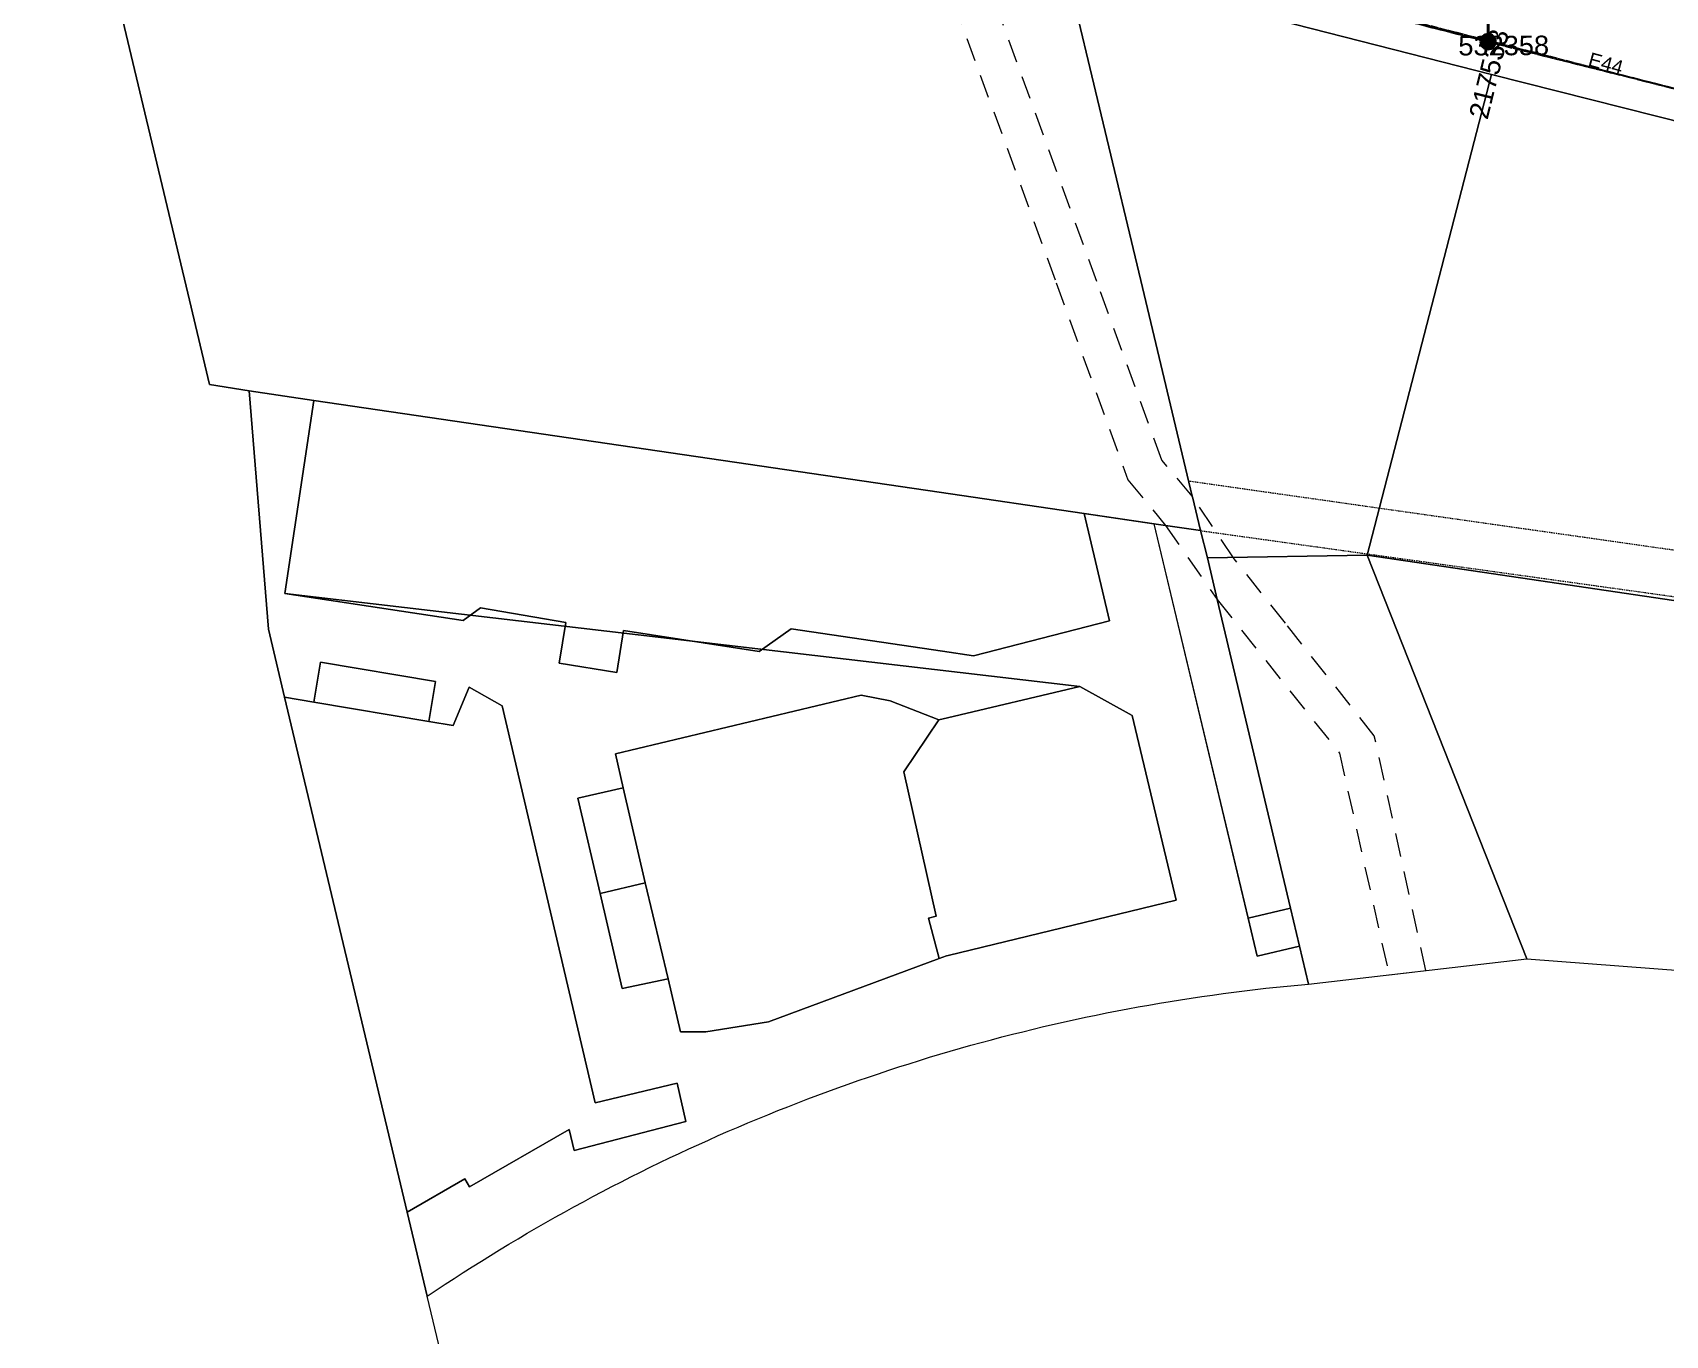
# Model space of a CAD drawing. Header units: metres. Extents: x 305195 to 306755, y 6261447 to 6263623.
# Drawn here: x 306088.4 to 306298, y 6261903 to 6262070.3 of the extents above; entities that cross this region are included whole.
import ezdxf
from ezdxf.enums import TextEntityAlignment as Align

# ---------------------------------------------------------------- set-up
doc = ezdxf.new("R2010")
doc.units = ezdxf.units.M
for name, pattern in [('Cable Exist OH', [1, 1, 0]), ('Dash', [5, 3, -2]), ('HIDDEN', [0.375, 0.25, -0.125]), ('HIDDEN2', [0.1875, 0.125, -0.0625])]:
    doc.linetypes.add(name, pattern=pattern)
doc.layers.get('0').update_dxf_attribs({"color": 6})
for name, color, linetype, lineweight in [('Cadastre Buildings_SP_EXT', 9, 'Continuous', 5), ('Cadastre Easements_SP_EXT', 9, 'Continuous', 5), ('Cadastre Land Parcels_SP_EXT', 9, 'Continuous', 5), ('Cadastre Other Property_SP_EXT', 9, 'HIDDEN', 5), ('Cadastre Roads_SP_EXT', 9, 'Continuous', 5)]:
    doc.layers.add(name, color=color, linetype=linetype, lineweight=lineweight)
for name, color, linetype in [('Equip_SP_SL_EXT', 7, 'Continuous'), ('Mains_HV_EXT', 7, 'Continuous'), ('Mains_LV_EXT', 7, 'Continuous'), ('Mains_SL_EXT', 7, 'Continuous'), ('SupportsOH_SP_TR_HV_LV_SL_EXT', 7, 'Continuous')]:
    doc.layers.add(name, color=color, linetype=linetype)
doc.styles.add('iecARIAL', font='arial.ttf', dxfattribs={"height": 2})
doc.styles.add('POLE_LABEL', font='arial.ttf')
doc.styles.get("Standard").update_dxf_attribs({"font": 'arial.ttf'})

# ---------------------------------------------------------------- blocks, each defined once
blk = doc.blocks.new('SL_LANTERN_EXT')
at = {"lineweight": 40}
for p, q in [((0, 1.97), (0, 6.47)), ((-2.25, 4.22), (2.25, 4.22)), ((-1.46, 5.68), (-1.06, 5.28)), ((1.46, 5.68), (1.06, 5.28)), ((-1.46, 2.76), (-1.06, 3.16)), ((0, 0), (0, 2.72)), ((1.46, 2.76), (1.06, 3.16))]:
    blk.add_line(p, q, dxfattribs=at)
blk.add_circle((0, 4.22), 1.5, dxfattribs=at)
at = {"style": 'iecARIAL', "flags": 8}
blk.add_attdef('ASSET_NUM', (1.5, 1.5), '', height=2.5, dxfattribs=at)
for tag, p, height, flags in [('OPERATING_VOLTAGE', (0.98, -1.65), 0.2, 9), ('ORIENTATION', (0.98, -1.85), 0.2, 9), ('OWNED_BY', (0.98, -2.05), 0.2, 9), ('STATE', (0.98, -2.25), 0.2, 9), ('CONSTRUCTED_VOLTAGE', (0.98, -0.65), 0.2, 9), ('CONTROL_TYPE', (0.98, -0.85), 0.2, 9), ('LANTERN_PURPOSE', (0.98, -1.05), 0.2, 9), ('LANTERN_TYPE', (0.98, -1.25), 0.2, 9), ('NO_PHASES', (0.98, -1.45), 0.2, 9), ('LNUMBER', (2.18, -3.25), 2.5, 8), ('USAGE', (0.98, -2.45), 0.2, 9), ('CEXIST', (0.98, -2.65), 0.2, 9), ('CNEW', (0.98, -2.85), 0.2, 9), ('CNUMBER', (0.98, -3.05), 0.2, 9), ('CREMOVE', (0.98, -3.25), 0.2, 9), ('CREPLACE', (0.98, -3.45), 0.2, 9), ('LKINGHEIGHT', (0.98, -3.65), 0.2, 9), ('LBRACKET', (0.98, -3.85), 0.2, 9), ('LBRACKETVOCAB', (0.98, -4.05), 0.2, 9), ('LCATEGORY', (0.98, -4.25), 0.2, 9), ('LCHARGE1', (0.98, -4.45), 0.2, 9), ('LCHARGE1PERCENT', (0.98, -4.65), 0.2, 9), ('LCHARGE2', (0.98, -4.85), 0.2, 9), ('LCHARGE2PERCENT', (0.98, -5.05), 0.2, 9), ('LCHARGE3', (0.98, -5.25), 0.2, 9), ('LCHARGE3PERCENT', (0.98, -5.45), 0.2, 9), ('LEXIST', (0.98, -5.65), 0.2, 9), ('LLAMP', (0.98, -5.85), 0.2, 9), ('LLAMPVOCAB', (0.98, -6.05), 0.2, 9), ('LMAST', (0.98, -6.25), 0.2, 9), ('LMASTVOCAB', (0.98, -6.45), 0.2, 9), ('LNEW', (0.98, -6.65), 0.2, 9), ('LANTNUMBER', (0.98, -6.85), 0.2, 9), ('LOUTREACH', (0.98, -7.25), 0.2, 9), ('LOUTREACHVOCAB', (0.98, -7.45), 0.2, 9), ('LRATECODE', (0.98, -7.65), 0.2, 9), ('LREMOVE', (0.98, -7.85), 0.2, 9), ('LREPLACE', (0.98, -8.05), 0.2, 9), ('LTYPE', (0.98, -8.25), 0.2, 9), ('LTYPEVOCAB', (0.98, -8.45), 0.2, 9), ('STREETNAME', (0.98, -9.25), 0.2, 9), ('SUBURB', (0.98, -9.45), 0.2, 1), ('LEGEND', (0.98, -8.65), 0.2, 9), ('LOCATION', (0.98, -8.85), 0.2, 9), ('NOTES', (0.98, -9.05), 0.2, 9)]:
    blk.add_attdef(tag, p, '', height=height, dxfattribs=dict(flags=flags))
blk = doc.blocks.new('POLE_EXT')
blk.add_hatch(color=256).paths.add_polyline_path([(-1, 0, 1), (1, 0, 1)])
blk.add_lwpolyline([(-1, 0, 1), (1, 0, 1)], format="xyb", close=True)
for tag, height, flags, p in [('pNumber', 2.5, 8, (-17.84, 2.07)), ('OWNED_BY', 0.2, 9, (1.35, -0.4)), ('SPECIAL_USE', 0.2, 9, (1.35, -0.8)), ('STATE', 0.2, 9, (1.35, -1)), ('cLV', 0.2, 9, (1.35, -1.4)), ('hDepth', 0.2, 9, (1.35, -1.6)), ('hDia', 0.2, 9, (1.35, -1.8)), ('cHV', 0.2, 9, (1.35, -2)), ('PARENT', 0.2, 9, (1.35, -0.6)), ('USAGE', 0.2, 9, (1.35, -1.2)), ('cLinedev', 0.2, 9, (1.35, -3.4)), ('pExisting', 0.2, 9, (1.35, -3.8)), ('LBRACKET', 0.2, 9, (1.35, -2.2)), ('LExisting', 0.2, 9, (1.35, -2.4)), ('LANTNUMBER', 0.2, 9, (1.35, -2.6)), ('LOther', 0.2, 9, (1.35, -2.8)), ('LRemove', 0.2, 9, (1.35, -3)), ('LEGEND', 0.2, 9, (1.35, -3.2)), ('LOCATION', 0.2, 9, (1.35, -3.6)), ('PFNUMBER', 0.2, 9, (1.35, -4)), ('NEWPFNUMBER', 0.2, 9, (1.35, -4.2)), ('pFooting', 0.2, 9, (1.35, -4.4)), ('pNew', 0.2, 9, (1.35, -4.6)), ('pRelocate', 0.2, 9, (1.35, -5)), ('pRemove', 0.2, 9, (1.35, -5.2)), ('pReplace', 0.2, 9, (1.35, -5.4)), ('pStay', 0.2, 9, (1.35, -5.6)), ('pType', 0.2, 9, (1.35, -5.8)), ('cspan', 0.2, 9, (1.35, -6)), ('STREETNAME', 0.2, 9, (1.35, -6.2)), ('SUBURB', 0.2, 9, (1.35, -6.4)), ('OPERATED_BY', 0.2, 9, (1.36, -7.01)), ('NOTES', 0.2, 9, (1.35, -6.6)), ('MAINTAINED_BY', 0.2, 9, (1.36, -6.81))]:
    blk.add_attdef(tag, text='', height=height, dxfattribs=dict(flags=flags)).set_placement(p, align=Align.MIDDLE_LEFT)
at = {"style": 'POLE_LABEL'}
for tag, height, flags, p in [('ASSET_NUM', 2.5, 8, (2, 2)), ('STRUCTURE_PLANT_NUMBER', 0.2, 9, (1.35, 0.03)), ('STREET_CODE', 0.2, 9, (1.35, -0.2))]:
    blk.add_attdef(tag, text='', height=height, dxfattribs=dict(at, flags=flags)).set_placement(p, align=Align.MIDDLE_LEFT)
at = {"flags": 1}
blk.add_attdef('Z', (1.35, -7.33), '', height=0.2, dxfattribs=at)

msp = doc.modelspace()

# ---------------------------------------------------------------- linework, layer by layer
at = {"layer": 'Cadastre Buildings_SP_EXT', "linetype": 'Continuous'}
for points in [[(306223.41, 6262008.51), (306204.79, 6262011.24), (306124.48, 6262023.03), (306120.76, 6261998.24), (306143.67, 6261994.74), (306145.9, 6261996.39), (306156.84, 6261994.51), (306156.01, 6261989.27), (306163.42, 6261988.08), (306164.25, 6261993.47), (306181.66, 6261990.78), (306185.78, 6261993.71), (306205.21, 6261990.83), (306209.18, 6261990.24), (306226.68, 6261994.73), (306223.41, 6262008.51)], [(306249.89, 6261957.8), (306240.49, 6261997.45), (306239.23, 6262002.79), (306238.36, 6262006.31), (306233.87, 6262006.97), (306232.37, 6262007.19), (306244.46, 6261956.51), (306249.89, 6261957.8)], [(306310.62, 6261995.64), (306310.14, 6261995.72), (306259.76, 6262003.16), (306280.24, 6261951.32), (306304.45, 6261949.45), (306310.62, 6261995.64)], [(306140.13, 6261986.92), (306125.33, 6261989.41), (306124.47, 6261984.28), (306139.27, 6261981.79), (306140.13, 6261986.92)], [(306148.67, 6261983.81), (306144.42, 6261986.19), (306142.37, 6261981.27), (306139.27, 6261981.79), (306124.47, 6261984.28), (306120.72, 6261984.91), (306136.49, 6261918.76), (306143.9, 6261923.06), (306144.5, 6261922.02), (306157.28, 6261929.4), (306157.94, 6261926.69), (306172.26, 6261930.43), (306171.13, 6261935.34), (306160.63, 6261932.82), (306148.67, 6261983.81)], [(306205.94, 6261951.75), (306235.21, 6261958.83), (306229.57, 6261982.56), (306222.84, 6261986.27), (306205.86, 6261982.25), (306204.73, 6261981.99), (306200.26, 6261975.32), (306204.4, 6261956.8), (306203.43, 6261956.55), (306204.81, 6261951.36), (306205.75, 6261951.71), (306205.94, 6261951.75)], [(306204.73, 6261981.99), (306198.5, 6261984.44), (306194.78, 6261985.18), (306163.21, 6261977.62), (306164.22, 6261973.29), (306167.05, 6261961.07), (306169.97, 6261948.73), (306171.56, 6261941.95), (306174.83, 6261941.93), (306182.88, 6261943.2), (306204.81, 6261951.36), (306203.43, 6261956.55), (306204.4, 6261956.8), (306200.26, 6261975.32), (306204.73, 6261981.99)], [(306167.05, 6261961.07), (306164.22, 6261973.29), (306158.38, 6261971.94), (306161.24, 6261959.71), (306167.05, 6261961.07)], [(306169.97, 6261948.73), (306167.05, 6261961.07), (306161.24, 6261959.71), (306164.09, 6261947.49), (306169.97, 6261948.73)]]:
    msp.add_lwpolyline(points, close=True, dxfattribs=at)
at = {"layer": 'Cadastre Easements_SP_EXT', "linetype": 'Dash'}
msp.add_lwpolyline([(306206.04, 6262085.64), (306206.65, 6262074.2), (306219.81, 6262038.12), (306229.04, 6262012.81), (306233.87, 6262006.97), (306240.49, 6261997.45), (306256.2, 6261977.72), (306262.56, 6261949.27), (306267.29, 6261949.82), (306260.67, 6261979.95), (306249.26, 6261994.42), (306242.69, 6262002.68), (306237.32, 6262010.64), (306237.26, 6262010.72), (306233.39, 6262015.36), (306225.05, 6262038.29), (306211.62, 6262075.17), (306211.17, 6262083.33), (306206.04, 6262085.64)], close=True, dxfattribs=at)
at = {"layer": 'Cadastre Land Parcels_SP_EXT', "linetype": 'Continuous'}
msp.add_lwpolyline([(306146.57, 6261876.56), (306139.06, 6261907.98), (306136.49, 6261918.76), (306120.72, 6261984.91), (306118.65, 6261993.64), (306116.17, 6262024.25), (306111.11, 6262025.07), (306108.53, 6262035.88), (306088.5, 6262120), (306080.22, 6262154.73)], dxfattribs=at)
for points in [[(306237.32, 6262010.64), (306237.3, 6262010.75), (306230.69, 6262038.41), (306221.03, 6262078.9), (306211.17, 6262083.33), (306206.04, 6262085.64), (306203.49, 6262086.78), (306115.38, 6262126.38), (306098.91, 6262122.47), (306088.5, 6262120), (306108.53, 6262035.88), (306111.11, 6262025.07), (306116.17, 6262024.25), (306124.48, 6262023.03), (306204.79, 6262011.24), (306223.41, 6262008.51), (306232.37, 6262007.19), (306233.87, 6262006.97), (306238.36, 6262006.31), (306237.32, 6262010.64)], [(306269, 6262038.89), (306275.72, 6262064.87), (306221.03, 6262078.9), (306230.69, 6262038.41), (306237.3, 6262010.75), (306237.32, 6262010.64), (306238.35, 6262006.31), (306239.23, 6262002.79), (306259.76, 6262003.16), (306269, 6262038.89)], [(306368.96, 6262041.33), (306275.72, 6262064.87), (306269, 6262038.89), (306259.76, 6262003.16), (306310.14, 6261995.71), (306310.62, 6261995.64), (306310.93, 6261995.6), (306361.06, 6261988.19), (306368.94, 6262041.16), (306368.96, 6262041.33)], [(306120.76, 6261998.24), (306124.48, 6262023.03), (306116.17, 6262024.25), (306118.65, 6261993.64), (306120.72, 6261984.91), (306124.47, 6261984.28), (306125.33, 6261989.41), (306140.13, 6261986.92), (306139.27, 6261981.79), (306142.38, 6261981.27), (306144.42, 6261986.19), (306148.67, 6261983.81), (306160.63, 6261932.82), (306171.13, 6261935.34), (306172.26, 6261930.43), (306157.93, 6261926.69), (306157.28, 6261929.4), (306144.5, 6261922.02), (306143.9, 6261923.06), (306136.49, 6261918.76), (306139.06, 6261907.98), (306140.21, 6261908.75), (306141.36, 6261909.51), (306142.51, 6261910.26), (306143.67, 6261911.01), (306144.83, 6261911.75), (306146, 6261912.49), (306147.17, 6261913.21), (306148.34, 6261913.93), (306149.52, 6261914.65), (306150.71, 6261915.36), (306151.89, 6261916.06), (306153.09, 6261916.75), (306154.28, 6261917.44), (306155.48, 6261918.12), (306156.68, 6261918.79), (306157.89, 6261919.46), (306159.1, 6261920.12), (306160.32, 6261920.77), (306161.54, 6261921.41), (306162.76, 6261922.05), (306163.98, 6261922.68), (306165.21, 6261923.31), (306166.45, 6261923.93), (306167.68, 6261924.54), (306168.92, 6261925.14), (306170.17, 6261925.73), (306171.41, 6261926.32), (306172.66, 6261926.9), (306173.92, 6261927.48), (306175.18, 6261928.04), (306176.43, 6261928.6), (306177.7, 6261929.16), (306178.96, 6261929.7), (306180.23, 6261930.24), (306181.51, 6261930.77), (306182.78, 6261931.29), (306184.06, 6261931.81), (306185.34, 6261932.32), (306186.63, 6261932.82), (306187.91, 6261933.31), (306189.2, 6261933.8), (306190.5, 6261934.28), (306191.79, 6261934.75), (306193.09, 6261935.22), (306194.39, 6261935.67), (306195.7, 6261936.12), (306197, 6261936.56), (306198.31, 6261937), (306199.62, 6261937.42), (306200.94, 6261937.84), (306202.25, 6261938.25), (306203.57, 6261938.66), (306204.89, 6261939.06), (306206.21, 6261939.44), (306207.54, 6261939.83), (306208.87, 6261940.2), (306210.2, 6261940.57), (306211.53, 6261940.92), (306212.86, 6261941.27), (306214.2, 6261941.62), (306215.53, 6261941.95), (306216.87, 6261942.28), (306218.21, 6261942.6), (306219.56, 6261942.91), (306220.9, 6261943.22), (306222.25, 6261943.51), (306223.6, 6261943.8), (306224.95, 6261944.08), (306226.3, 6261944.36), (306227.65, 6261944.62), (306229.01, 6261944.88), (306230.36, 6261945.13), (306231.72, 6261945.37), (306233.08, 6261945.61), (306234.44, 6261945.84), (306235.8, 6261946.05), (306237.16, 6261946.27), (306238.53, 6261946.47), (306239.89, 6261946.66), (306241.26, 6261946.85), (306242.62, 6261947.03), (306243.99, 6261947.2), (306245.36, 6261947.37), (306246.73, 6261947.52), (306248.1, 6261947.67), (306249.47, 6261947.81), (306250.85, 6261947.94), (306252.22, 6261948.07), (306251.06, 6261952.93), (306245.62, 6261951.64), (306244.46, 6261956.51), (306232.38, 6262007.19), (306223.41, 6262008.51), (306226.68, 6261994.73), (306209.18, 6261990.24), (306205.21, 6261990.83), (306185.78, 6261993.71), (306181.66, 6261990.78), (306164.24, 6261993.47), (306163.42, 6261988.08), (306156.01, 6261989.27), (306156.84, 6261994.51), (306145.89, 6261996.39), (306143.67, 6261994.74), (306120.76, 6261998.24), (306222.84, 6261986.27), (306229.57, 6261982.56), (306235.21, 6261958.83), (306205.94, 6261951.75), (306205.75, 6261951.71), (306204.81, 6261951.36), (306182.88, 6261943.2), (306174.83, 6261941.93), (306171.57, 6261941.95), (306169.97, 6261948.73), (306164.09, 6261947.49), (306161.24, 6261959.71), (306158.38, 6261971.94), (306164.22, 6261973.29), (306163.21, 6261977.62), (306194.78, 6261985.18), (306198.5, 6261984.44), (306204.73, 6261981.99), (306205.86, 6261982.25), (306222.84, 6261986.27)], [(306280.24, 6261951.32), (306259.76, 6262003.16), (306239.23, 6262002.79), (306240.49, 6261997.45), (306249.89, 6261957.8), (306251.06, 6261952.93), (306252.22, 6261948.07), (306280.24, 6261951.32)], [(306251.06, 6261952.94), (306249.89, 6261957.8), (306244.46, 6261956.51), (306245.62, 6261951.64), (306251.06, 6261952.94)]]:
    msp.add_lwpolyline(points, close=True, dxfattribs=at)
at = {"layer": 'Cadastre Other Property_SP_EXT', "linetype": 'HIDDEN2'}
msp.add_lwpolyline([(306238.36, 6262006.3), (306305.77, 6261996.91), (306342.49, 6261997.62), (306236.81, 6262012.65), (306238.36, 6262006.3)], close=True, dxfattribs=at)
at = {"layer": 'Cadastre Roads_SP_EXT', "linetype": 'Continuous'}
msp.add_lwpolyline([(306221.03, 6262078.9), (306275.72, 6262064.87), (306368.96, 6262041.33), (306369.58, 6262041.17), (306390.26, 6262035.93), (306408.04, 6262031.42), (306425.72, 6262026.96), (306443.24, 6262022.52), (306460.94, 6262018.06), (306478.74, 6262013.55), (306496.44, 6262008.91), (306514.51, 6262004.36), (306532.7, 6261999.75)], dxfattribs=at)
at = {"layer": 'Mains_HV_EXT', "linetype": 'Cable Exist OH'}
for points in [[(306232.14, 6262080.16), (306275.28, 6262069.1)], [(306275.28, 6262069.1), (306315.84, 6262058.93)]]:
    msp.add_lwpolyline(points, dxfattribs=at)
at = {"layer": 'Mains_LV_EXT', "linetype": 'Cable Exist OH'}
for points in [[(306275.28, 6262069.2), (306232.14, 6262080.16)], [(306314.98, 6262058.98), (306275.28, 6262069.2)]]:
    msp.add_lwpolyline(points, dxfattribs=at)
at = {"layer": 'Mains_SL_EXT', "linetype": 'Cable Exist OH'}
for points in [[(306275.28, 6262069.1), (306232.14, 6262080.16), (306188.18, 6262098.03)], [(306275.28, 6262069.1), (306315.84, 6262058.93), (306366.86, 6262045.96)]]:
    msp.add_lwpolyline(points, dxfattribs=at)

# ---------------------------------------------------------------- block references
at = {"layer": 'Equip_SP_SL_EXT'}
ref = msp.add_blockref('SL_LANTERN_EXT', (306275.28, 6262069.1), dxfattribs=at)
ref.add_attrib('ASSET_NUM', '217533', dxfattribs={"layer": '0', "height": 2.5, "rotation": 76.1552, "style": 'iecARIAL'}).set_placement((306276.78, 6262070.6), align=Align.MIDDLE_RIGHT)
at = {"layer": 'SupportsOH_SP_TR_HV_LV_SL_EXT'}
ref = msp.add_blockref('POLE_EXT', (306275.28, 6262069.1), dxfattribs=at)
ref.add_attrib('ASSET_NUM', '532358', dxfattribs={"layer": '0', "height": 2.5, "rotation": 0.2813, "style": 'POLE_LABEL'}).set_placement((306277.28, 6262069.85), align=Align.TOP_CENTER)

# ---------------------------------------------------------------- texts
at = {"layer": 'Mains_LV_EXT'}
msp.add_text('E44', height=1.8, rotation=344.566, dxfattribs=at).set_placement((306288.01, 6262066.03))

doc.saveas('drawing.dxf')
